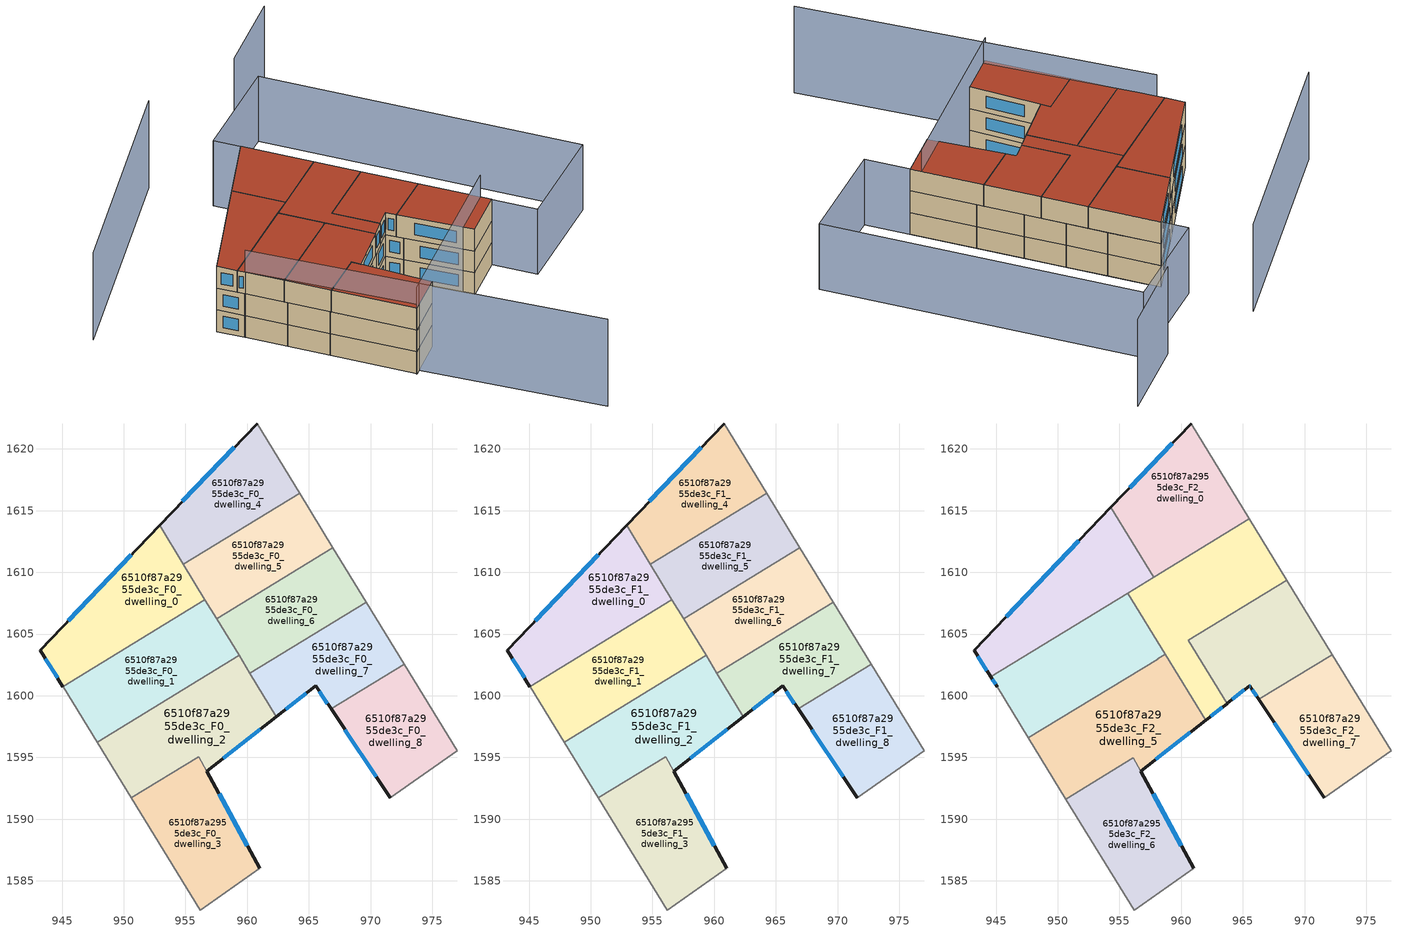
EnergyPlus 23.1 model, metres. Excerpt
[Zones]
6510f87a2955de3c_F0_dwelling_0
 floor ground (EU_floor_Construction): 952.9,1613.81 956.58,1607.78 945.07,1600.75 943.21,1603.7 z0
 wall outside (EU_wall_Construction): 952.9,1613.81 943.21,1603.7 945.07,1600.75 z0:3
 wall to 6510f87a2955de3c_F0_dwelling_1 (EU_wall_Construction): 945.07,1600.75 956.58,1607.78 z0:3
 wall to 6510f87a2955de3c_F0_dwelling_4 (EU_wall_Construction): 954.83,1610.65 952.9,1613.81 z0:3
 wall to 6510f87a2955de3c_F0_dwelling_5 (EU_wall_Construction): 956.58,1607.78 954.83,1610.65 z0:3
 window (EU_Window_Construction): 943.65,1603 944.63,1601.44 / 950.62,1611.43 945.48,1606.07 z0.7:2.3
6510f87a2955de3c_F0_dwelling_1
 floor ground (EU_floor_Construction): 956.58,1607.78 959.34,1603.27 947.83,1596.24 945.08,1600.74 945.07,1600.75 z0
 wall to 6510f87a2955de3c_F0_dwelling_2 (EU_wall_Construction): 947.83,1596.24 959.34,1603.27 z0:3
 wall adiabatic (EU_wall_Construction): 945.07,1600.75 945.08,1600.74 947.83,1596.24 z0:3
 wall to 6510f87a2955de3c_F0_dwelling_6 (EU_wall_Construction): 959.34,1603.27 957.52,1606.24 z0:3
 wall to 6510f87a2955de3c_F0_dwelling_5 (EU_wall_Construction): 957.52,1606.24 956.58,1607.78 z0:3
6510f87a2955de3c_F0_dwelling_2
 floor ground (EU_floor_Construction): 959.34,1603.27 962.37,1598.32 956.71,1593.89 956.07,1595.07 950.6,1591.73 947.83,1596.24 z0
 wall outside (EU_wall_Construction): 956.71,1593.89 962.37,1598.32 z0:3
 wall adiabatic (EU_wall_Construction): 947.83,1596.24 950.6,1591.73 z0:3
 wall to 6510f87a2955de3c_F0_dwelling_3 (EU_wall_Construction): 950.6,1591.73 956.06,1595.07 / 956.07,1595.07 956.71,1593.89 z0:3
 wall to 6510f87a2955de3c_F0_dwelling_7 (EU_wall_Construction): 962.37,1598.32 960.22,1601.83 z0:3
 wall to 6510f87a2955de3c_F0_dwelling_6 (EU_wall_Construction): 960.22,1601.83 959.34,1603.27 z0:3
 window (EU_Window_Construction): 958.04,1594.93 961.04,1597.28 z0.7:2.3
6510f87a2955de3c_F0_dwelling_3
 floor ground (EU_floor_Construction): 956.71,1593.89 961.03,1586.01 956.19,1582.6 950.6,1591.73 956.06,1595.07 z0
 wall outside (EU_wall_Construction): 961.03,1586.01 956.71,1593.89 z0:3
 wall adiabatic (EU_wall_Construction): 950.6,1591.73 956.19,1582.6 961.03,1586.01 z0:3
 window (EU_Window_Construction): 960.01,1587.86 957.73,1592.04 z0.7:2.3
6510f87a2955de3c_F0_dwelling_4
 floor ground (EU_floor_Construction): 960.8,1622.06 964.25,1616.41 954.83,1610.65 952.9,1613.81 z0
 wall outside (EU_wall_Construction): 960.8,1622.06 952.9,1613.81 z0:3
 wall to 6510f87a2955de3c_F0_dwelling_5 (EU_wall_Construction): 954.83,1610.65 964.25,1616.41 z0:3
 wall adiabatic (EU_wall_Construction): 964.25,1616.41 960.8,1622.06 z0:3
 window (EU_Window_Construction): 958.94,1620.12 954.75,1615.75 z0.7:2.3
6510f87a2955de3c_F0_dwelling_5
 floor ground (EU_floor_Construction): 964.25,1616.41 966.95,1612 957.52,1606.24 954.83,1610.65 z0
 wall to 6510f87a2955de3c_F0_dwelling_6 (EU_wall_Construction): 957.52,1606.24 966.95,1612 z0:3
 wall adiabatic (EU_wall_Construction): 966.95,1612 964.25,1616.41 z0:3
6510f87a2955de3c_F0_dwelling_6
 floor ground (EU_floor_Construction): 966.95,1612 969.64,1607.59 960.22,1601.83 957.52,1606.24 z0
 wall to 6510f87a2955de3c_F0_dwelling_7 (EU_wall_Construction): 960.22,1601.83 969.64,1607.59 z0:3
 wall adiabatic (EU_wall_Construction): 969.64,1607.59 966.95,1612 z0:3
6510f87a2955de3c_F0_dwelling_7
 floor ground (EU_floor_Construction): 969.64,1607.59 972.72,1602.55 966.8,1598.93 965.55,1600.8 962.37,1598.32 960.22,1601.83 z0
 wall outside (EU_wall_Construction): 962.37,1598.32 965.55,1600.8 966.8,1598.93 z0:3
 wall adiabatic (EU_wall_Construction): 972.72,1602.55 969.64,1607.59 z0:3
 wall to 6510f87a2955de3c_F0_dwelling_8 (EU_wall_Construction): 966.8,1598.93 972.72,1602.55 z0:3
 window (EU_Window_Construction): 965.84,1600.36 966.5,1599.37 / 963.11,1598.9 964.8,1600.22 z0.7:2.3
6510f87a2955de3c_F0_dwelling_8
 floor ground (EU_floor_Construction): 972.72,1602.55 977,1595.56 971.59,1591.74 966.8,1598.93 z0
 wall outside (EU_wall_Construction): 966.8,1598.93 971.59,1591.74 z0:3
 wall adiabatic (EU_wall_Construction): 971.59,1591.74 977,1595.56 972.72,1602.55 z0:3
 window (EU_Window_Construction): 967.92,1597.24 970.47,1593.43 z0.7:2.3
6510f87a2955de3c_F1_dwelling_0
 floor to 6510f87a2955de3c_F0_dwelling_0 (EU_floor_Construction): 952.9,1613.81 956.58,1607.78 945.07,1600.75 943.21,1603.7 z3
 wall outside (EU_wall_Construction): 952.9,1613.81 943.21,1603.7 945.07,1600.75 z3:6
 wall to 6510f87a2955de3c_F1_dwelling_1 (EU_wall_Construction): 945.07,1600.75 956.58,1607.78 z3:6
 wall to 6510f87a2955de3c_F1_dwelling_4 (EU_wall_Construction): 954.83,1610.65 952.9,1613.81 z3:6
 wall to 6510f87a2955de3c_F1_dwelling_5 (EU_wall_Construction): 956.58,1607.78 954.83,1610.65 z3:6
 window (EU_Window_Construction): 943.65,1603 944.63,1601.44 / 950.62,1611.43 945.48,1606.07 z3.7:5.3
6510f87a2955de3c_F1_dwelling_1
 floor to 6510f87a2955de3c_F0_dwelling_1 (EU_floor_Construction): 956.58,1607.78 959.34,1603.27 947.83,1596.24 945.08,1600.74 945.07,1600.75 z3
 wall to 6510f87a2955de3c_F1_dwelling_2 (EU_wall_Construction): 947.83,1596.24 959.34,1603.27 z3:6
 wall adiabatic (EU_wall_Construction): 945.07,1600.75 945.08,1600.74 947.83,1596.24 z3:6
 wall to 6510f87a2955de3c_F1_dwelling_6 (EU_wall_Construction): 959.34,1603.27 957.52,1606.24 z3:6
 wall to 6510f87a2955de3c_F1_dwelling_5 (EU_wall_Construction): 957.52,1606.24 956.58,1607.78 z3:6
6510f87a2955de3c_F1_dwelling_2
 floor to 6510f87a2955de3c_F0_dwelling_2 (EU_floor_Construction): 959.34,1603.27 962.37,1598.32 956.71,1593.89 956.07,1595.07 950.6,1591.73 947.83,1596.24 z3
 wall outside (EU_wall_Construction): 956.71,1593.89 962.37,1598.32 z3:6
 wall adiabatic (EU_wall_Construction): 947.83,1596.24 950.6,1591.73 z3:6
 wall to 6510f87a2955de3c_F1_dwelling_3 (EU_wall_Construction): 950.6,1591.73 956.06,1595.07 / 956.07,1595.07 956.71,1593.89 z3:6
 wall to 6510f87a2955de3c_F1_dwelling_7 (EU_wall_Construction): 962.37,1598.32 960.22,1601.83 z3:6
 wall to 6510f87a2955de3c_F1_dwelling_6 (EU_wall_Construction): 960.22,1601.83 959.34,1603.27 z3:6
 window (EU_Window_Construction): 958.04,1594.93 961.04,1597.28 z3.7:5.3
6510f87a2955de3c_F1_dwelling_3
 floor to 6510f87a2955de3c_F0_dwelling_3 (EU_floor_Construction): 956.71,1593.89 961.03,1586.01 956.19,1582.6 950.6,1591.73 956.06,1595.07 z3
 wall outside (EU_wall_Construction): 961.03,1586.01 956.71,1593.89 z3:6
 wall adiabatic (EU_wall_Construction): 950.6,1591.73 956.19,1582.6 961.03,1586.01 z3:6
 window (EU_Window_Construction): 960.01,1587.86 957.73,1592.04 z3.7:5.3
6510f87a2955de3c_F1_dwelling_4
 floor to 6510f87a2955de3c_F0_dwelling_4 (EU_floor_Construction): 960.8,1622.06 964.25,1616.41 954.83,1610.65 952.9,1613.81 z3
 wall outside (EU_wall_Construction): 960.8,1622.06 952.9,1613.81 z3:6
 wall to 6510f87a2955de3c_F1_dwelling_5 (EU_wall_Construction): 954.83,1610.65 964.25,1616.41 z3:6
 wall adiabatic (EU_wall_Construction): 964.25,1616.41 960.8,1622.06 z3:6
 window (EU_Window_Construction): 958.94,1620.12 954.75,1615.75 z3.7:5.3
6510f87a2955de3c_F1_dwelling_5
 floor to 6510f87a2955de3c_F0_dwelling_5 (EU_floor_Construction): 964.25,1616.41 966.95,1612 957.52,1606.24 954.83,1610.65 z3
 wall to 6510f87a2955de3c_F1_dwelling_6 (EU_wall_Construction): 957.52,1606.24 966.95,1612 z3:6
 wall adiabatic (EU_wall_Construction): 966.95,1612 964.25,1616.41 z3:6
6510f87a2955de3c_F1_dwelling_6
 floor to 6510f87a2955de3c_F0_dwelling_6 (EU_floor_Construction): 966.95,1612 969.64,1607.59 960.22,1601.83 957.52,1606.24 z3
 wall to 6510f87a2955de3c_F1_dwelling_7 (EU_wall_Construction): 960.22,1601.83 969.64,1607.59 z3:6
 wall adiabatic (EU_wall_Construction): 969.64,1607.59 966.95,1612 z3:6
6510f87a2955de3c_F1_dwelling_7
 floor to 6510f87a2955de3c_F0_dwelling_7 (EU_floor_Construction): 969.64,1607.59 972.72,1602.55 966.8,1598.93 965.55,1600.8 962.37,1598.32 960.22,1601.83 z3
 wall outside (EU_wall_Construction): 962.37,1598.32 965.55,1600.8 966.8,1598.93 z3:6
 wall adiabatic (EU_wall_Construction): 972.72,1602.55 969.64,1607.59 z3:6
 wall to 6510f87a2955de3c_F1_dwelling_8 (EU_wall_Construction): 966.8,1598.93 972.72,1602.55 z3:6
 window (EU_Window_Construction): 965.84,1600.36 966.5,1599.37 / 963.11,1598.9 964.8,1600.22 z3.7:5.3
6510f87a2955de3c_F1_dwelling_8
 floor to 6510f87a2955de3c_F0_dwelling_8 (EU_floor_Construction): 972.72,1602.55 977,1595.56 971.59,1591.74 966.8,1598.93 z3
 wall outside (EU_wall_Construction): 966.8,1598.93 971.59,1591.74 z3:6
 wall adiabatic (EU_wall_Construction): 971.59,1591.74 977,1595.56 972.72,1602.55 z3:6
 window (EU_Window_Construction): 967.92,1597.24 970.47,1593.43 z3.7:5.3
6510f87a2955de3c_F2_dwelling_0
 floor to 6510f87a2955de3c_F1_dwelling_4 (EU_floor_Construction): 960.8,1622.06 964.25,1616.41 956.5,1611.67 954.3,1615.27 z6
 floor to 6510f87a2955de3c_F1_dwelling_5 (EU_floor_Construction): 964.25,1616.41 965.52,1614.34 957.77,1609.6 956.5,1611.67 z6
 wall outside (EU_wall_Construction): 960.8,1622.06 954.3,1615.28 z6:9
 wall to 6510f87a2955de3c_F2_dwelling_1 (EU_wall_Construction): 954.3,1615.28 957.77,1609.6 z6:9
 wall adiabatic (EU_wall_Construction): 965.52,1614.34 960.8,1622.06 z6:9
 wall to 6510f87a2955de3c_F2_dwelling_2 (EU_wall_Construction): 957.77,1609.6 965.52,1614.34 z6:9
 window (EU_Window_Construction): 959.27,1620.47 955.82,1616.87 z6.7:8.3
 roof outside (EU_roof_Construction): 965.52,1614.34 960.8,1622.06 954.3,1615.28 957.77,1609.6 z9
6510f87a2955de3c_F2_dwelling_1
 floor to 6510f87a2955de3c_F1_dwelling_0 (EU_floor_Construction): 952.9,1613.81 956.1,1608.58 944.58,1601.53 943.21,1603.7 z6
 floor to 6510f87a2955de3c_F1_dwelling_4 (EU_floor_Construction): 954.3,1615.27 956.5,1611.67 954.83,1610.65 952.9,1613.81 z6
 floor to 6510f87a2955de3c_F1_dwelling_5 (EU_floor_Construction): 956.5,1611.67 957.77,1609.6 956.1,1608.58 954.83,1610.65 z6
 wall outside (EU_wall_Construction): 954.3,1615.28 943.21,1603.7 944.58,1601.53 z6:9
 wall to 6510f87a2955de3c_F2_dwelling_3 (EU_wall_Construction): 944.58,1601.53 955.68,1608.32 z6:9
 wall to 6510f87a2955de3c_F2_dwelling_2 (EU_wall_Construction): 955.68,1608.32 957.77,1609.6 z6:9
 window (EU_Window_Construction): 943.53,1603.19 944.26,1602.04 / 951.7,1612.56 945.81,1606.41 z6.7:8.3
 roof outside (EU_roof_Construction): 957.77,1609.6 954.3,1615.28 943.21,1603.7 944.58,1601.53 z9
6510f87a2955de3c_F2_dwelling_2
 floor to 6510f87a2955de3c_F1_dwelling_6 (EU_floor_Construction): 966.95,1612 968.55,1609.38 960.58,1604.51 961.67,1602.72 960.22,1601.83 957.52,1606.24 z6
 floor to 6510f87a2955de3c_F1_dwelling_5 (EU_floor_Construction): 965.52,1614.34 966.95,1612 957.52,1606.24 956.1,1608.58 z6
 floor to 6510f87a2955de3c_F1_dwelling_7 (EU_floor_Construction): 961.67,1602.72 963.72,1599.37 962.37,1598.32 960.22,1601.83 z6
 floor to 6510f87a2955de3c_F1_dwelling_0 (EU_floor_Construction): 956.1,1608.58 956.58,1607.78 956.16,1607.53 955.68,1608.32 z6
 floor to 6510f87a2955de3c_F1_dwelling_2 (EU_floor_Construction): 959.34,1603.27 962.37,1598.32 961.98,1598.01 958.92,1603.02 z6
 floor to 6510f87a2955de3c_F1_dwelling_1 (EU_floor_Construction): 956.58,1607.78 959.34,1603.27 958.92,1603.02 956.16,1607.53 z6
 wall outside (EU_wall_Construction): 961.98,1598.01 963.72,1599.37 z6:9
 wall adiabatic (EU_wall_Construction): 968.55,1609.38 965.52,1614.34 z6:9
 wall to 6510f87a2955de3c_F2_dwelling_4 (EU_wall_Construction): 963.72,1599.37 960.58,1604.51 968.55,1609.38 z6:9
 wall to 6510f87a2955de3c_F2_dwelling_5 (EU_wall_Construction): 958.71,1603.36 961.98,1598.01 z6:9
 wall to 6510f87a2955de3c_F2_dwelling_3 (EU_wall_Construction): 955.68,1608.32 958.71,1603.36 z6:9
 window (EU_Window_Construction): 962.39,1598.33 963.31,1599.05 z6.7:8.3
 roof outside (EU_roof_Construction): 963.72,1599.37 960.58,1604.51 968.55,1609.38 965.52,1614.34 955.68,1608.32 961.98,1598.01 z9
6510f87a2955de3c_F2_dwelling_3
 floor to 6510f87a2955de3c_F1_dwelling_1 (EU_floor_Construction): 956.16,1607.53 958.71,1603.36 947.62,1596.58 945.08,1600.74 945.07,1600.75 z6
 floor to 6510f87a2955de3c_F1_dwelling_0 (EU_floor_Construction): 955.68,1608.32 956.16,1607.53 945.07,1600.75 944.58,1601.53 z6
 wall outside (EU_wall_Construction): 944.58,1601.53 945.08,1600.74 z6:9
 wall adiabatic (EU_wall_Construction): 945.08,1600.74 947.62,1596.58 z6:9
 wall to 6510f87a2955de3c_F2_dwelling_5 (EU_wall_Construction): 947.62,1596.58 958.08,1602.98 / 958.09,1602.98 958.71,1603.36 z6:9
 window (EU_Window_Construction): 944.69,1601.35 944.96,1600.92 z6.7:8.3
 roof outside (EU_roof_Construction): 958.71,1603.36 955.68,1608.32 944.58,1601.53 945.08,1600.74 947.62,1596.58 z9
6510f87a2955de3c_F2_dwelling_4
 floor to 6510f87a2955de3c_F1_dwelling_7 (EU_floor_Construction): 969.64,1607.59 972.24,1603.34 966.28,1599.7 965.55,1600.8 963.72,1599.37 961.67,1602.72 z6
 floor to 6510f87a2955de3c_F1_dwelling_6 (EU_floor_Construction): 968.55,1609.38 969.64,1607.59 961.67,1602.72 960.58,1604.51 z6
 wall outside (EU_wall_Construction): 963.72,1599.37 965.55,1600.8 965.59,1600.75 966.28,1599.7 z6:9
 wall adiabatic (EU_wall_Construction): 972.24,1603.34 968.55,1609.38 z6:9
 wall to 6510f87a2955de3c_F2_dwelling_7 (EU_wall_Construction): 966.28,1599.7 972.24,1603.34 z6:9
 window (EU_Window_Construction): 965.56,1600.79 965.58,1600.76 / 964.15,1599.71 965.12,1600.47 / 965.75,1600.5 966.12,1599.95 z6.7:8.3
 roof outside (EU_roof_Construction): 972.24,1603.34 968.55,1609.38 960.58,1604.51 963.72,1599.37 965.55,1600.8 965.59,1600.75 966.28,1599.7 z9
6510f87a2955de3c_F2_dwelling_5
 floor to 6510f87a2955de3c_F1_dwelling_2 (EU_floor_Construction): 958.92,1603.02 961.98,1598.01 956.71,1593.89 956.07,1595.07 950.6,1591.73 947.83,1596.24 z6
 floor to 6510f87a2955de3c_F1_dwelling_3 (EU_floor_Construction): 956.06,1595.07 956.12,1594.96 950.66,1591.62 950.6,1591.73 z6
 floor to 6510f87a2955de3c_F1_dwelling_1 (EU_floor_Construction): 958.71,1603.36 958.92,1603.02 947.83,1596.24 947.62,1596.58 958.08,1602.98 z6
 wall outside (EU_wall_Construction): 956.71,1593.89 961.98,1598.01 z6:9
 wall adiabatic (EU_wall_Construction): 947.62,1596.58 950.66,1591.62 z6:9
 wall to 6510f87a2955de3c_F2_dwelling_6 (EU_wall_Construction): 956.13,1594.96 956.71,1593.89 / 950.66,1591.62 956.12,1594.96 z6:9
 window (EU_Window_Construction): 957.95,1594.86 960.74,1597.04 z6.7:8.3
 roof outside (EU_roof_Construction): 956.71,1593.89 961.98,1598.01 958.71,1603.36 958.09,1602.98 947.62,1596.58 950.66,1591.62 956.13,1594.96 z9
6510f87a2955de3c_F2_dwelling_6
 floor to 6510f87a2955de3c_F1_dwelling_3 (EU_floor_Construction): 956.71,1593.89 961.03,1586.01 956.19,1582.6 950.66,1591.62 956.12,1594.96 z6
 wall outside (EU_wall_Construction): 961.03,1586.01 956.71,1593.89 z6:9
 wall adiabatic (EU_wall_Construction): 950.66,1591.62 956.19,1582.6 961.03,1586.01 z6:9
 window (EU_Window_Construction): 960.01,1587.86 957.73,1592.04 z6.7:8.3
 roof outside (EU_roof_Construction): 961.03,1586.01 956.71,1593.89 956.12,1594.96 950.66,1591.62 956.19,1582.6 z9
6510f87a2955de3c_F2_dwelling_7
 floor to 6510f87a2955de3c_F1_dwelling_8 (EU_floor_Construction): 972.72,1602.55 977,1595.56 971.59,1591.74 966.8,1598.93 z6
 floor to 6510f87a2955de3c_F1_dwelling_7 (EU_floor_Construction): 972.24,1603.34 972.72,1602.55 966.8,1598.93 966.28,1599.7 z6
 wall outside (EU_wall_Construction): 966.28,1599.7 971.59,1591.74 z6:9
 wall adiabatic (EU_wall_Construction): 971.59,1591.74 977,1595.56 972.24,1603.34 z6:9
 window (EU_Window_Construction): 967.53,1597.83 970.35,1593.61 z6.7:8.3
 roof outside (EU_roof_Construction): 977,1595.56 972.24,1603.34 966.28,1599.7 971.59,1591.74 z9
shading: 945.08,1600.74 969.51,1563.77 / 956.11,1582.55 976.28,1596.77 / 968.72,1633.57 978.2,1640.23 / 955.45,1632.49 930.85,1611.01 z0:12; 979.96,1590.71 959.02,1624.97 / 959.02,1624.97 971.44,1632.56 / 971.44,1632.56 992.38,1598.31 / 992.38,1598.31 979.96,1590.71 z0:9
[Building]
EU S2 Campaign: North Axis=0; Terrain=City; Solar Distribution=FullExterior
[Site:Location]
Budapest.Ferenc.Liszt.Intl.AP: Latitude=47.437; Longitude=19.256; Time Zone=1; Elevation=185
[SizingPeriod:WeatherFileDays]
AnnualSizingPeriod: Begin Month=1; Begin Day of Month=1; End Month=12; End Day of Month=31; Day of Week for Start Day=Monday; Use Weather File Daylight Saving Period=No; Use Weather File Rain and Snow Indicators=No
[MATERIAL]
EU_InternalMass_Material: Roughness=MediumRough; Thickness=0.1; Conductivity=1; Density=1800; Specific Heat=900; Thermal Absorptance=0.9; Solar Absorptance=0.7; Visible Absorptance=0.7
[MATERIAL:NOMASS] Roughness=MediumRough; Thermal Absorptance=0.9; Solar Absorptance=0.7; Visible Absorptance=0.7
Name | Thermal Resistance
EU_wall_NoMass | 0.832559
EU_roof_NoMass | 1.39638
EU_floor_NoMass | 0.872794
[WINDOWMATERIAL:SIMPLEGLAZINGSYSTEM]
EU_Window_SimpleGlazing: UFactor=2.79869; Solar Heat Gain Coefficient=0.75; Visible Transmittance=0.75
[CONSTRUCTION]
EU_wall_Construction: EU_wall_NoMass
EU_roof_Construction: EU_roof_NoMass
EU_floor_Construction: EU_floor_NoMass
EU_Window_Construction: EU_Window_SimpleGlazing
EU_InternalMass_Construction: EU_InternalMass_Material
[ZONE] Type=1; Multiplier=1; Ceiling Height=autocalculate; Floor Area=autocalculate; Part of Total Floor Area=Yes
Name | Volume
6510f87a2955de3c_F0_dwelling_0; 6510f87a2955de3c_F1_dwelling_0 | 213.95
6510f87a2955de3c_F2_dwelling_0 | 213.939
6510f87a2955de3c_F0_dwelling_1; 6510f87a2955de3c_F1_dwelling_1 | 213.936
6510f87a2955de3c_F2_dwelling_1 | 213.962
6510f87a2955de3c_F0_dwelling_2; 6510f87a2955de3c_F1_dwelling_2 | 233.706
6510f87a2955de3c_F2_dwelling_2 | 241.596
6510f87a2955de3c_F0_dwelling_3; 6510f87a2955de3c_F1_dwelling_3 | 194.147
6510f87a2955de3c_F2_dwelling_3 | 226.727
6510f87a2955de3c_F0_dwelling_4; 6510f87a2955de3c_F1_dwelling_4 | 171.173
6510f87a2955de3c_F2_dwelling_4 | 189.859
6510f87a2955de3c_F0_dwelling_5; 6510f87a2955de3c_F1_dwelling_5 | 171.142
6510f87a2955de3c_F2_dwelling_5 | 243.202
6510f87a2955de3c_F0_dwelling_6; 6510f87a2955de3c_F1_dwelling_6 | 171.144
6510f87a2955de3c_F2_dwelling_6 | 191.758
6510f87a2955de3c_F0_dwelling_7; 6510f87a2955de3c_F1_dwelling_7 | 171.174
6510f87a2955de3c_F2_dwelling_7 | 190.427
6510f87a2955de3c_F0_dwelling_8; 6510f87a2955de3c_F1_dwelling_8 | 171.166
[INTERNALMASS] Construction=EU_InternalMass_Construction
Name | Zone or ZoneList | Surface Area
6510f87a2955de3c_F0_dwelling_0_EU_InternalMass | 6510f87a2955de3c_F0_dwelling_0 | 71.3166
6510f87a2955de3c_F0_dwelling_1_EU_InternalMass | 6510f87a2955de3c_F0_dwelling_1 | 71.3121
6510f87a2955de3c_F0_dwelling_2_EU_InternalMass | 6510f87a2955de3c_F0_dwelling_2 | 77.9031
6510f87a2955de3c_F0_dwelling_3_EU_InternalMass | 6510f87a2955de3c_F0_dwelling_3 | 64.7158
6510f87a2955de3c_F0_dwelling_4_EU_InternalMass | 6510f87a2955de3c_F0_dwelling_4 | 57.0576
6510f87a2955de3c_F0_dwelling_5_EU_InternalMass | 6510f87a2955de3c_F0_dwelling_5 | 57.0473
6510f87a2955de3c_F0_dwelling_6_EU_InternalMass | 6510f87a2955de3c_F0_dwelling_6 | 57.048
6510f87a2955de3c_F0_dwelling_7_EU_InternalMass | 6510f87a2955de3c_F0_dwelling_7 | 57.0579
6510f87a2955de3c_F0_dwelling_8_EU_InternalMass | 6510f87a2955de3c_F0_dwelling_8 | 57.0552
6510f87a2955de3c_F1_dwelling_0_EU_InternalMass | 6510f87a2955de3c_F1_dwelling_0 | 71.3166
6510f87a2955de3c_F1_dwelling_1_EU_InternalMass | 6510f87a2955de3c_F1_dwelling_1 | 71.3121
6510f87a2955de3c_F1_dwelling_2_EU_InternalMass | 6510f87a2955de3c_F1_dwelling_2 | 77.9031
6510f87a2955de3c_F1_dwelling_3_EU_InternalMass | 6510f87a2955de3c_F1_dwelling_3 | 64.7158
6510f87a2955de3c_F1_dwelling_4_EU_InternalMass | 6510f87a2955de3c_F1_dwelling_4 | 57.0576
6510f87a2955de3c_F1_dwelling_5_EU_InternalMass | 6510f87a2955de3c_F1_dwelling_5 | 57.0473
6510f87a2955de3c_F1_dwelling_6_EU_InternalMass | 6510f87a2955de3c_F1_dwelling_6 | 57.048
6510f87a2955de3c_F1_dwelling_7_EU_InternalMass | 6510f87a2955de3c_F1_dwelling_7 | 57.0579
6510f87a2955de3c_F1_dwelling_8_EU_InternalMass | 6510f87a2955de3c_F1_dwelling_8 | 57.0552
6510f87a2955de3c_F2_dwelling_0_EU_InternalMass | 6510f87a2955de3c_F2_dwelling_0 | 71.314
6510f87a2955de3c_F2_dwelling_1_EU_InternalMass | 6510f87a2955de3c_F2_dwelling_1 | 71.3162
6510f87a2955de3c_F2_dwelling_2_EU_InternalMass | 6510f87a2955de3c_F2_dwelling_2 | 80.5434
6510f87a2955de3c_F2_dwelling_3_EU_InternalMass | 6510f87a2955de3c_F2_dwelling_3 | 75.576
6510f87a2955de3c_F2_dwelling_4_EU_InternalMass | 6510f87a2955de3c_F2_dwelling_4 | 63.2894
6510f87a2955de3c_F2_dwelling_5_EU_InternalMass | 6510f87a2955de3c_F2_dwelling_5 | 81.0671
6510f87a2955de3c_F2_dwelling_6_EU_InternalMass | 6510f87a2955de3c_F2_dwelling_6 | 63.9211
6510f87a2955de3c_F2_dwelling_7_EU_InternalMass | 6510f87a2955de3c_F2_dwelling_7 | 63.472
[OTHEREQUIPMENT] Fuel Type=Electricity; Design Level Calculation Method=Watts/Area; Power per Zone Floor Area=1; Fraction Latent=0; Fraction Radiant=0; Fraction Lost=0; Carbon Dioxide Generation Rate=0; EndUse Subcategory=EU_Step8_InternalGains
Name | Zone or ZoneList or Space or SpaceList | Schedule
EU_Step8_InternalGain_6510f87a2955de3c_F0_dwelling_0_f000 | 6510f87a2955de3c_F0_dwelling_0 | EU_Step8_GainSchedule_6510f87a2955de3c_F0_dwelling_0_f000
EU_Step8_InternalGain_6510f87a2955de3c_F0_dwelling_1_f000 | 6510f87a2955de3c_F0_dwelling_1 | EU_Step8_GainSchedule_6510f87a2955de3c_F0_dwelling_1_f000
EU_Step8_InternalGain_6510f87a2955de3c_F0_dwelling_2_f000 | 6510f87a2955de3c_F0_dwelling_2 | EU_Step8_GainSchedule_6510f87a2955de3c_F0_dwelling_2_f000
EU_Step8_InternalGain_6510f87a2955de3c_F0_dwelling_3_f000 | 6510f87a2955de3c_F0_dwelling_3 | EU_Step8_GainSchedule_6510f87a2955de3c_F0_dwelling_3_f000
EU_Step8_InternalGain_6510f87a2955de3c_F0_dwelling_4_f000 | 6510f87a2955de3c_F0_dwelling_4 | EU_Step8_GainSchedule_6510f87a2955de3c_F0_dwelling_4_f000
EU_Step8_InternalGain_6510f87a2955de3c_F0_dwelling_5_f000 | 6510f87a2955de3c_F0_dwelling_5 | EU_Step8_GainSchedule_6510f87a2955de3c_F0_dwelling_5_f000
EU_Step8_InternalGain_6510f87a2955de3c_F0_dwelling_6_f000 | 6510f87a2955de3c_F0_dwelling_6 | EU_Step8_GainSchedule_6510f87a2955de3c_F0_dwelling_6_f000
EU_Step8_InternalGain_6510f87a2955de3c_F0_dwelling_7_f000 | 6510f87a2955de3c_F0_dwelling_7 | EU_Step8_GainSchedule_6510f87a2955de3c_F0_dwelling_7_f000
EU_Step8_InternalGain_6510f87a2955de3c_F0_dwelling_8_f000 | 6510f87a2955de3c_F0_dwelling_8 | EU_Step8_GainSchedule_6510f87a2955de3c_F0_dwelling_8_f000
EU_Step8_InternalGain_6510f87a2955de3c_F1_dwelling_0_f000 | 6510f87a2955de3c_F1_dwelling_0 | EU_Step8_GainSchedule_6510f87a2955de3c_F1_dwelling_0_f000
EU_Step8_InternalGain_6510f87a2955de3c_F1_dwelling_1_f000 | 6510f87a2955de3c_F1_dwelling_1 | EU_Step8_GainSchedule_6510f87a2955de3c_F1_dwelling_1_f000
EU_Step8_InternalGain_6510f87a2955de3c_F1_dwelling_2_f000 | 6510f87a2955de3c_F1_dwelling_2 | EU_Step8_GainSchedule_6510f87a2955de3c_F1_dwelling_2_f000
EU_Step8_InternalGain_6510f87a2955de3c_F1_dwelling_3_f000 | 6510f87a2955de3c_F1_dwelling_3 | EU_Step8_GainSchedule_6510f87a2955de3c_F1_dwelling_3_f000
EU_Step8_InternalGain_6510f87a2955de3c_F1_dwelling_4_f000 | 6510f87a2955de3c_F1_dwelling_4 | EU_Step8_GainSchedule_6510f87a2955de3c_F1_dwelling_4_f000
EU_Step8_InternalGain_6510f87a2955de3c_F1_dwelling_5_f000 | 6510f87a2955de3c_F1_dwelling_5 | EU_Step8_GainSchedule_6510f87a2955de3c_F1_dwelling_5_f000
EU_Step8_InternalGain_6510f87a2955de3c_F1_dwelling_6_f000 | 6510f87a2955de3c_F1_dwelling_6 | EU_Step8_GainSchedule_6510f87a2955de3c_F1_dwelling_6_f000
EU_Step8_InternalGain_6510f87a2955de3c_F1_dwelling_7_f000 | 6510f87a2955de3c_F1_dwelling_7 | EU_Step8_GainSchedule_6510f87a2955de3c_F1_dwelling_7_f000
EU_Step8_InternalGain_6510f87a2955de3c_F1_dwelling_8_f000 | 6510f87a2955de3c_F1_dwelling_8 | EU_Step8_GainSchedule_6510f87a2955de3c_F1_dwelling_8_f000
EU_Step8_InternalGain_6510f87a2955de3c_F2_dwelling_0_f000 | 6510f87a2955de3c_F2_dwelling_0 | EU_Step8_GainSchedule_6510f87a2955de3c_F2_dwelling_0_f000
EU_Step8_InternalGain_6510f87a2955de3c_F2_dwelling_1_f000 | 6510f87a2955de3c_F2_dwelling_1 | EU_Step8_GainSchedule_6510f87a2955de3c_F2_dwelling_1_f000
EU_Step8_InternalGain_6510f87a2955de3c_F2_dwelling_2_f000 | 6510f87a2955de3c_F2_dwelling_2 | EU_Step8_GainSchedule_6510f87a2955de3c_F2_dwelling_2_f000
EU_Step8_InternalGain_6510f87a2955de3c_F2_dwelling_3_f000 | 6510f87a2955de3c_F2_dwelling_3 | EU_Step8_GainSchedule_6510f87a2955de3c_F2_dwelling_3_f000
EU_Step8_InternalGain_6510f87a2955de3c_F2_dwelling_4_f000 | 6510f87a2955de3c_F2_dwelling_4 | EU_Step8_GainSchedule_6510f87a2955de3c_F2_dwelling_4_f000
EU_Step8_InternalGain_6510f87a2955de3c_F2_dwelling_5_f000 | 6510f87a2955de3c_F2_dwelling_5 | EU_Step8_GainSchedule_6510f87a2955de3c_F2_dwelling_5_f000
EU_Step8_InternalGain_6510f87a2955de3c_F2_dwelling_6_f000 | 6510f87a2955de3c_F2_dwelling_6 | EU_Step8_GainSchedule_6510f87a2955de3c_F2_dwelling_6_f000
EU_Step8_InternalGain_6510f87a2955de3c_F2_dwelling_7_f000 | 6510f87a2955de3c_F2_dwelling_7 | EU_Step8_GainSchedule_6510f87a2955de3c_F2_dwelling_7_f000
[ZONEVENTILATION:DESIGNFLOWRATE] Schedule=EU_AlwaysOn; Design Flow Rate Calculation Method=AirChanges/Hour; Air Changes per Hour=0.475469; Ventilation Type=Natural; Fan Pressure Rise=0; Fan Total Efficiency=1; Constant Term Coefficient=1; Temperature Term Coefficient=0; Velocity Term Coefficient=0; Velocity Squared Term Coefficient=0; Minimum Indoor Temperature=-100; Maximum Indoor Temperature=100; Delta Temperature=-100; Minimum Outdoor Temperature=-100; Maximum Outdoor Temperature=100; Maximum Wind Speed=40
Name | Zone or ZoneList or Space or SpaceList
EU_ConstantAir_6510f87a2955de3c_F0_dwelling_0 | 6510f87a2955de3c_F0_dwelling_0
EU_ConstantAir_6510f87a2955de3c_F0_dwelling_1 | 6510f87a2955de3c_F0_dwelling_1
EU_ConstantAir_6510f87a2955de3c_F0_dwelling_2 | 6510f87a2955de3c_F0_dwelling_2
EU_ConstantAir_6510f87a2955de3c_F0_dwelling_3 | 6510f87a2955de3c_F0_dwelling_3
EU_ConstantAir_6510f87a2955de3c_F0_dwelling_4 | 6510f87a2955de3c_F0_dwelling_4
EU_ConstantAir_6510f87a2955de3c_F0_dwelling_5 | 6510f87a2955de3c_F0_dwelling_5
EU_ConstantAir_6510f87a2955de3c_F0_dwelling_6 | 6510f87a2955de3c_F0_dwelling_6
EU_ConstantAir_6510f87a2955de3c_F0_dwelling_7 | 6510f87a2955de3c_F0_dwelling_7
EU_ConstantAir_6510f87a2955de3c_F0_dwelling_8 | 6510f87a2955de3c_F0_dwelling_8
EU_ConstantAir_6510f87a2955de3c_F1_dwelling_0 | 6510f87a2955de3c_F1_dwelling_0
EU_ConstantAir_6510f87a2955de3c_F1_dwelling_1 | 6510f87a2955de3c_F1_dwelling_1
EU_ConstantAir_6510f87a2955de3c_F1_dwelling_2 | 6510f87a2955de3c_F1_dwelling_2
EU_ConstantAir_6510f87a2955de3c_F1_dwelling_3 | 6510f87a2955de3c_F1_dwelling_3
EU_ConstantAir_6510f87a2955de3c_F1_dwelling_4 | 6510f87a2955de3c_F1_dwelling_4
EU_ConstantAir_6510f87a2955de3c_F1_dwelling_5 | 6510f87a2955de3c_F1_dwelling_5
EU_ConstantAir_6510f87a2955de3c_F1_dwelling_6 | 6510f87a2955de3c_F1_dwelling_6
EU_ConstantAir_6510f87a2955de3c_F1_dwelling_7 | 6510f87a2955de3c_F1_dwelling_7
EU_ConstantAir_6510f87a2955de3c_F1_dwelling_8 | 6510f87a2955de3c_F1_dwelling_8
EU_ConstantAir_6510f87a2955de3c_F2_dwelling_0 | 6510f87a2955de3c_F2_dwelling_0
EU_ConstantAir_6510f87a2955de3c_F2_dwelling_1 | 6510f87a2955de3c_F2_dwelling_1
EU_ConstantAir_6510f87a2955de3c_F2_dwelling_2 | 6510f87a2955de3c_F2_dwelling_2
EU_ConstantAir_6510f87a2955de3c_F2_dwelling_3 | 6510f87a2955de3c_F2_dwelling_3
EU_ConstantAir_6510f87a2955de3c_F2_dwelling_4 | 6510f87a2955de3c_F2_dwelling_4
EU_ConstantAir_6510f87a2955de3c_F2_dwelling_5 | 6510f87a2955de3c_F2_dwelling_5
EU_ConstantAir_6510f87a2955de3c_F2_dwelling_6 | 6510f87a2955de3c_F2_dwelling_6
EU_ConstantAir_6510f87a2955de3c_F2_dwelling_7 | 6510f87a2955de3c_F2_dwelling_7
[HVACTEMPLATE:THERMOSTAT] Constant Heating Setpoint=20; Constant Cooling Setpoint=50
EU_HeatOnly_6510f87a2955de3c_F0_dwelling_0; EU_HeatOnly_6510f87a2955de3c_F0_dwelling_1; EU_HeatOnly_6510f87a2955de3c_F0_dwelling_2; EU_HeatOnly_6510f87a2955de3c_F0_dwelling_3; EU_HeatOnly_6510f87a2955de3c_F0_dwelling_4; EU_HeatOnly_6510f87a2955de3c_F0_dwelling_5; EU_HeatOnly_6510f87a2955de3c_F0_dwelling_6; EU_HeatOnly_6510f87a2955de3c_F0_dwelling_7; EU_HeatOnly_6510f87a2955de3c_F0_dwelling_8; EU_HeatOnly_6510f87a2955de3c_F1_dwelling_0; EU_HeatOnly_6510f87a2955de3c_F1_dwelling_1; EU_HeatOnly_6510f87a2955de3c_F1_dwelling_2; EU_HeatOnly_6510f87a2955de3c_F1_dwelling_3; EU_HeatOnly_6510f87a2955de3c_F1_dwelling_4; EU_HeatOnly_6510f87a2955de3c_F1_dwelling_5; EU_HeatOnly_6510f87a2955de3c_F1_dwelling_6; EU_HeatOnly_6510f87a2955de3c_F1_dwelling_7; EU_HeatOnly_6510f87a2955de3c_F1_dwelling_8; EU_HeatOnly_6510f87a2955de3c_F2_dwelling_0; EU_HeatOnly_6510f87a2955de3c_F2_dwelling_1; EU_HeatOnly_6510f87a2955de3c_F2_dwelling_2; EU_HeatOnly_6510f87a2955de3c_F2_dwelling_3; EU_HeatOnly_6510f87a2955de3c_F2_dwelling_4; EU_HeatOnly_6510f87a2955de3c_F2_dwelling_5; EU_HeatOnly_6510f87a2955de3c_F2_dwelling_6; EU_HeatOnly_6510f87a2955de3c_F2_dwelling_7
[HVACTEMPLATE:ZONE:IDEALLOADSAIRSYSTEM] System Availability Schedule=EU_AlwaysOn; Maximum Heating Supply Air Temperature=50; Minimum Cooling Supply Air Temperature=13; Maximum Heating Supply Air Humidity Ratio=0.0156; Minimum Cooling Supply Air Humidity Ratio=0.0077; Heating Limit=NoLimit; Cooling Limit=NoLimit; Heating Availability Schedule=EU_AlwaysOn; Cooling Availability Schedule=EU_CoolingOff; Dehumidification Control Type=ConstantSensibleHeatRatio; Cooling Sensible Heat Ratio=0.7; Dehumidification Setpoint=60; Humidification Control Type=None; Humidification Setpoint=30; Outdoor Air Method=None; Outdoor Air Flow Rate per Person=0.00944; Outdoor Air Flow Rate per Zone Floor Area=0; Outdoor Air Flow Rate per Zone=0; Demand Controlled Ventilation Type=None; Outdoor Air Economizer Type=NoEconomizer; Heat Recovery Type=None; Sensible Heat Recovery Effectiveness=0.7; Latent Heat Recovery Effectiveness=0.65
Name | Template Thermostat
6510f87a2955de3c_F0_dwelling_0 | EU_HeatOnly_6510f87a2955de3c_F0_dwelling_0
6510f87a2955de3c_F0_dwelling_1 | EU_HeatOnly_6510f87a2955de3c_F0_dwelling_1
6510f87a2955de3c_F0_dwelling_2 | EU_HeatOnly_6510f87a2955de3c_F0_dwelling_2
6510f87a2955de3c_F0_dwelling_3 | EU_HeatOnly_6510f87a2955de3c_F0_dwelling_3
6510f87a2955de3c_F0_dwelling_4 | EU_HeatOnly_6510f87a2955de3c_F0_dwelling_4
6510f87a2955de3c_F0_dwelling_5 | EU_HeatOnly_6510f87a2955de3c_F0_dwelling_5
6510f87a2955de3c_F0_dwelling_6 | EU_HeatOnly_6510f87a2955de3c_F0_dwelling_6
6510f87a2955de3c_F0_dwelling_7 | EU_HeatOnly_6510f87a2955de3c_F0_dwelling_7
6510f87a2955de3c_F0_dwelling_8 | EU_HeatOnly_6510f87a2955de3c_F0_dwelling_8
6510f87a2955de3c_F1_dwelling_0 | EU_HeatOnly_6510f87a2955de3c_F1_dwelling_0
6510f87a2955de3c_F1_dwelling_1 | EU_HeatOnly_6510f87a2955de3c_F1_dwelling_1
6510f87a2955de3c_F1_dwelling_2 | EU_HeatOnly_6510f87a2955de3c_F1_dwelling_2
6510f87a2955de3c_F1_dwelling_3 | EU_HeatOnly_6510f87a2955de3c_F1_dwelling_3
6510f87a2955de3c_F1_dwelling_4 | EU_HeatOnly_6510f87a2955de3c_F1_dwelling_4
6510f87a2955de3c_F1_dwelling_5 | EU_HeatOnly_6510f87a2955de3c_F1_dwelling_5
6510f87a2955de3c_F1_dwelling_6 | EU_HeatOnly_6510f87a2955de3c_F1_dwelling_6
6510f87a2955de3c_F1_dwelling_7 | EU_HeatOnly_6510f87a2955de3c_F1_dwelling_7
6510f87a2955de3c_F1_dwelling_8 | EU_HeatOnly_6510f87a2955de3c_F1_dwelling_8
6510f87a2955de3c_F2_dwelling_0 | EU_HeatOnly_6510f87a2955de3c_F2_dwelling_0
6510f87a2955de3c_F2_dwelling_1 | EU_HeatOnly_6510f87a2955de3c_F2_dwelling_1
6510f87a2955de3c_F2_dwelling_2 | EU_HeatOnly_6510f87a2955de3c_F2_dwelling_2
6510f87a2955de3c_F2_dwelling_3 | EU_HeatOnly_6510f87a2955de3c_F2_dwelling_3
6510f87a2955de3c_F2_dwelling_4 | EU_HeatOnly_6510f87a2955de3c_F2_dwelling_4
6510f87a2955de3c_F2_dwelling_5 | EU_HeatOnly_6510f87a2955de3c_F2_dwelling_5
6510f87a2955de3c_F2_dwelling_6 | EU_HeatOnly_6510f87a2955de3c_F2_dwelling_6
6510f87a2955de3c_F2_dwelling_7 | EU_HeatOnly_6510f87a2955de3c_F2_dwelling_7
[SIZING:ZONE] Zone Cooling Design Supply Air Temperature Input Method=SupplyAirTemperature; Zone Cooling Design Supply Air Temperature=13; Zone Heating Design Supply Air Temperature Input Method=SupplyAirTemperature; Zone Heating Design Supply Air Temperature=50; Zone Cooling Design Supply Air Humidity Ratio=0.008; Zone Heating Design Supply Air Humidity Ratio=0.008; Cooling Design Air Flow Method=DesignDay; Cooling Design Air Flow Rate=0; Cooling Minimum Air Flow per Zone Floor Area=0.000762; Cooling Minimum Air Flow=0; Cooling Minimum Air Flow Fraction=0.2; Heating Design Air Flow Method=DesignDay; Heating Design Air Flow Rate=0; Heating Maximum Air Flow per Zone Floor Area=0.002032; Heating Maximum Air Flow=0.141576; Heating Maximum Air Flow Fraction=0.3; Account for Dedicated Outdoor Air System=No; Dedicated Outdoor Air System Control Strategy=NeutralSupplyAir; Dedicated Outdoor Air Low Setpoint Temperature for Design=autosize; Dedicated Outdoor Air High Setpoint Temperature for Design=autosize; Zone Load Sizing Method=Sensible Load Only No Latent Load; Zone Latent Cooling Design Supply Air Humidity Ratio Input Method=HumidityRatioDifference; Zone Cooling Design Supply Air Humidity Ratio Difference=0.005; Zone Latent Heating Design Supply Air Humidity Ratio Input Method=HumidityRatioDifference; Zone Humidification Design Supply Air Humidity Ratio Difference=0.005
6510f87a2955de3c_F0_dwelling_0; 6510f87a2955de3c_F0_dwelling_1; 6510f87a2955de3c_F0_dwelling_2; 6510f87a2955de3c_F0_dwelling_3; 6510f87a2955de3c_F0_dwelling_4; 6510f87a2955de3c_F0_dwelling_5; 6510f87a2955de3c_F0_dwelling_6; 6510f87a2955de3c_F0_dwelling_7; 6510f87a2955de3c_F0_dwelling_8; 6510f87a2955de3c_F1_dwelling_0; 6510f87a2955de3c_F1_dwelling_1; 6510f87a2955de3c_F1_dwelling_2; 6510f87a2955de3c_F1_dwelling_3; 6510f87a2955de3c_F1_dwelling_4; 6510f87a2955de3c_F1_dwelling_5; 6510f87a2955de3c_F1_dwelling_6; 6510f87a2955de3c_F1_dwelling_7; 6510f87a2955de3c_F1_dwelling_8; 6510f87a2955de3c_F2_dwelling_0; 6510f87a2955de3c_F2_dwelling_1; 6510f87a2955de3c_F2_dwelling_2; 6510f87a2955de3c_F2_dwelling_3; 6510f87a2955de3c_F2_dwelling_4; 6510f87a2955de3c_F2_dwelling_5; 6510f87a2955de3c_F2_dwelling_6; 6510f87a2955de3c_F2_dwelling_7
[SCHEDULE:CONSTANT]
Name | Hourly Value
EU_AlwaysOn | 1
EU_CoolingOff | 0
[SCHEDULE:FILE] Column Number=1; Rows to Skip at Top=0; Number of Hours of Data=8760; Column Separator=Comma; Interpolate to Timestep=No; Minutes per Item=60; Adjust Schedule for Daylight Savings=Yes
Name | File
EU_Step8_GainSchedule_6510f87a2955de3c_F0_dwelling_0_f000 | ../../schedules/6510f87a2955de3c/6510f87a2955de3c_F0_dwelling_0_f000_gain.csv
EU_Step8_GainSchedule_6510f87a2955de3c_F0_dwelling_1_f000 | ../../schedules/6510f87a2955de3c/6510f87a2955de3c_F0_dwelling_1_f000_gain.csv
EU_Step8_GainSchedule_6510f87a2955de3c_F0_dwelling_2_f000 | ../../schedules/6510f87a2955de3c/6510f87a2955de3c_F0_dwelling_2_f000_gain.csv
EU_Step8_GainSchedule_6510f87a2955de3c_F0_dwelling_3_f000 | ../../schedules/6510f87a2955de3c/6510f87a2955de3c_F0_dwelling_3_f000_gain.csv
EU_Step8_GainSchedule_6510f87a2955de3c_F0_dwelling_4_f000 | ../../schedules/6510f87a2955de3c/6510f87a2955de3c_F0_dwelling_4_f000_gain.csv
EU_Step8_GainSchedule_6510f87a2955de3c_F0_dwelling_5_f000 | ../../schedules/6510f87a2955de3c/6510f87a2955de3c_F0_dwelling_5_f000_gain.csv
EU_Step8_GainSchedule_6510f87a2955de3c_F0_dwelling_6_f000 | ../../schedules/6510f87a2955de3c/6510f87a2955de3c_F0_dwelling_6_f000_gain.csv
EU_Step8_GainSchedule_6510f87a2955de3c_F0_dwelling_7_f000 | ../../schedules/6510f87a2955de3c/6510f87a2955de3c_F0_dwelling_7_f000_gain.csv
EU_Step8_GainSchedule_6510f87a2955de3c_F0_dwelling_8_f000 | ../../schedules/6510f87a2955de3c/6510f87a2955de3c_F0_dwelling_8_f000_gain.csv
EU_Step8_GainSchedule_6510f87a2955de3c_F1_dwelling_0_f000 | ../../schedules/6510f87a2955de3c/6510f87a2955de3c_F1_dwelling_0_f000_gain.csv
EU_Step8_GainSchedule_6510f87a2955de3c_F1_dwelling_1_f000 | ../../schedules/6510f87a2955de3c/6510f87a2955de3c_F1_dwelling_1_f000_gain.csv
EU_Step8_GainSchedule_6510f87a2955de3c_F1_dwelling_2_f000 | ../../schedules/6510f87a2955de3c/6510f87a2955de3c_F1_dwelling_2_f000_gain.csv
EU_Step8_GainSchedule_6510f87a2955de3c_F1_dwelling_3_f000 | ../../schedules/6510f87a2955de3c/6510f87a2955de3c_F1_dwelling_3_f000_gain.csv
EU_Step8_GainSchedule_6510f87a2955de3c_F1_dwelling_4_f000 | ../../schedules/6510f87a2955de3c/6510f87a2955de3c_F1_dwelling_4_f000_gain.csv
EU_Step8_GainSchedule_6510f87a2955de3c_F1_dwelling_5_f000 | ../../schedules/6510f87a2955de3c/6510f87a2955de3c_F1_dwelling_5_f000_gain.csv
EU_Step8_GainSchedule_6510f87a2955de3c_F1_dwelling_6_f000 | ../../schedules/6510f87a2955de3c/6510f87a2955de3c_F1_dwelling_6_f000_gain.csv
EU_Step8_GainSchedule_6510f87a2955de3c_F1_dwelling_7_f000 | ../../schedules/6510f87a2955de3c/6510f87a2955de3c_F1_dwelling_7_f000_gain.csv
EU_Step8_GainSchedule_6510f87a2955de3c_F1_dwelling_8_f000 | ../../schedules/6510f87a2955de3c/6510f87a2955de3c_F1_dwelling_8_f000_gain.csv
EU_Step8_GainSchedule_6510f87a2955de3c_F2_dwelling_0_f000 | ../../schedules/6510f87a2955de3c/6510f87a2955de3c_F2_dwelling_0_f000_gain.csv
EU_Step8_GainSchedule_6510f87a2955de3c_F2_dwelling_1_f000 | ../../schedules/6510f87a2955de3c/6510f87a2955de3c_F2_dwelling_1_f000_gain.csv
EU_Step8_GainSchedule_6510f87a2955de3c_F2_dwelling_2_f000 | ../../schedules/6510f87a2955de3c/6510f87a2955de3c_F2_dwelling_2_f000_gain.csv
EU_Step8_GainSchedule_6510f87a2955de3c_F2_dwelling_3_f000 | ../../schedules/6510f87a2955de3c/6510f87a2955de3c_F2_dwelling_3_f000_gain.csv
EU_Step8_GainSchedule_6510f87a2955de3c_F2_dwelling_4_f000 | ../../schedules/6510f87a2955de3c/6510f87a2955de3c_F2_dwelling_4_f000_gain.csv
EU_Step8_GainSchedule_6510f87a2955de3c_F2_dwelling_5_f000 | ../../schedules/6510f87a2955de3c/6510f87a2955de3c_F2_dwelling_5_f000_gain.csv
EU_Step8_GainSchedule_6510f87a2955de3c_F2_dwelling_6_f000 | ../../schedules/6510f87a2955de3c/6510f87a2955de3c_F2_dwelling_6_f000_gain.csv
EU_Step8_GainSchedule_6510f87a2955de3c_F2_dwelling_7_f000 | ../../schedules/6510f87a2955de3c/6510f87a2955de3c_F2_dwelling_7_f000_gain.csv
